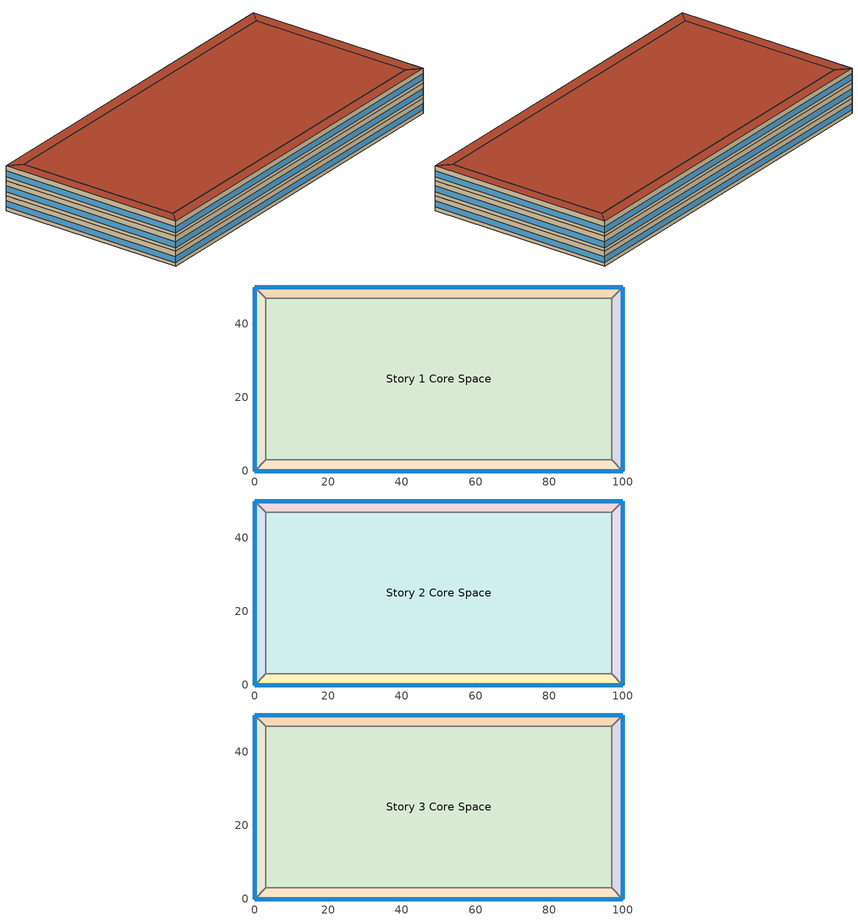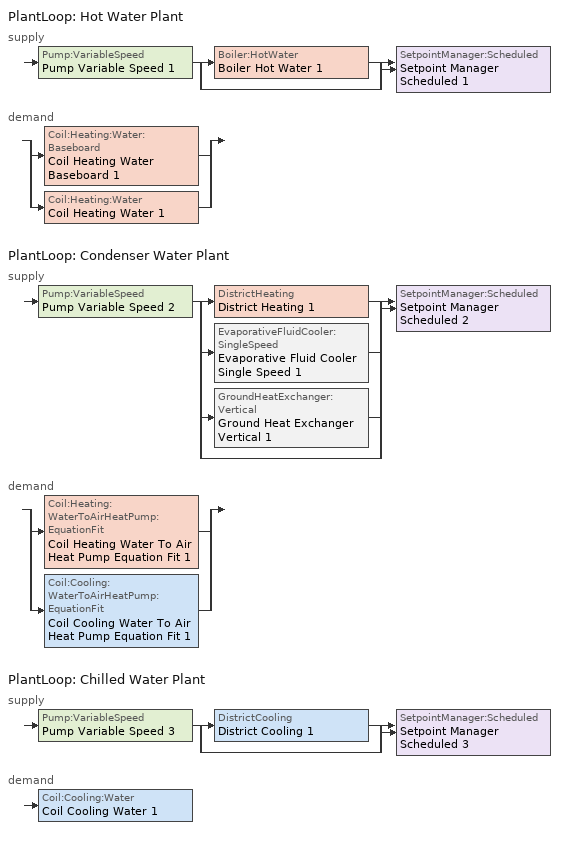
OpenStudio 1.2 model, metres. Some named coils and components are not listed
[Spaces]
Story 1 West Perimeter Space
 floor ground: 0,0 0,50 3,47 3,3 z0
 wall outside: 0,50 0,0 z0:4
 wall to Story 1 North Perimeter Space: 3,47 0,50 z0:4
 wall to Story 1 Core Space: 3,3 3,47 z0:4
 wall to Story 1 South Perimeter Space: 0,0 3,3 z0:4
 window: 0,49.97 0,0.03 z1:2.6
Story 1 North Perimeter Space
 floor ground: 0,50 100,50 97,47 3,47 z0
 wall outside: 100,50 0,50 z0:4
 wall to Story 1 East Perimeter Space: 97,47 100,50 z0:4
 wall to Story 1 Core Space: 3,47 97,47 z0:4
 window: 99.97,50 0.03,50 z1:2.6
Story 1 East Perimeter Space
 floor ground: 100,50 100,0 97,3 97,47 z0
 wall outside: 100,0 100,50 z0:4
 wall to Story 1 South Perimeter Space: 97,3 100,0 z0:4
 wall to Story 1 Core Space: 97,47 97,3 z0:4
 window: 100,0.03 100,49.97 z1:2.6
Story 1 South Perimeter Space
 floor ground: 100,0 0,0 3,3 97,3 z0
 wall outside: 0,0 100,0 z0:4
 wall to Story 1 Core Space: 97,3 3,3 z0:4
 window: 0.03,0 99.97,0 z1:2.6
Story 1 Core Space
 floor ground: 3,3 3,47 97,47 97,3 z0
Story 2 West Perimeter Space
 floor to Story 1 West Perimeter Space: 0,0 0,50 3,47 3,3 z4
 wall outside: 0,50 0,0 z4:8
 wall to Story 2 North Perimeter Space: 3,47 0,50 z4:8
 wall to Story 2 Core Space: 3,3 3,47 z4:8
 wall to Story 2 South Perimeter Space: 0,0 3,3 z4:8
 window: 0,49.97 0,0.03 z5:6.6
Story 2 North Perimeter Space
 floor to Story 1 North Perimeter Space: 0,50 100,50 97,47 3,47 z4
 wall outside: 100,50 0,50 z4:8
 wall to Story 2 East Perimeter Space: 97,47 100,50 z4:8
 wall to Story 2 Core Space: 3,47 97,47 z4:8
 window: 99.97,50 0.03,50 z5:6.6
Story 2 East Perimeter Space
 floor to Story 1 East Perimeter Space: 100,50 100,0 97,3 97,47 z4
 wall outside: 100,0 100,50 z4:8
 wall to Story 2 South Perimeter Space: 97,3 100,0 z4:8
 wall to Story 2 Core Space: 97,47 97,3 z4:8
 window: 100,0.03 100,49.97 z5:6.6
Story 2 South Perimeter Space
 floor to Story 1 South Perimeter Space: 100,0 0,0 3,3 97,3 z4
 wall outside: 0,0 100,0 z4:8
 wall to Story 2 Core Space: 97,3 3,3 z4:8
 window: 0.03,0 99.97,0 z5:6.6
Story 2 Core Space
 floor to Story 1 Core Space: 3,3 3,47 97,47 97,3 z4
Story 3 West Perimeter Space
 floor to Story 2 West Perimeter Space: 0,0 0,50 3,47 3,3 z8
 wall outside: 0,50 0,0 z8:12
 wall to Story 3 North Perimeter Space: 3,47 0,50 z8:12
 wall to Story 3 Core Space: 3,3 3,47 z8:12
 wall to Story 3 South Perimeter Space: 0,0 3,3 z8:12
 window: 0,49.97 0,0.03 z9:10.6
 roof outside: 3,3 3,47 0,50 0,0 z12
Story 3 North Perimeter Space
 floor to Story 2 North Perimeter Space: 0,50 100,50 97,47 3,47 z8
 wall outside: 100,50 0,50 z8:12
 wall to Story 3 East Perimeter Space: 97,47 100,50 z8:12
 wall to Story 3 Core Space: 3,47 97,47 z8:12
 window: 99.97,50 0.03,50 z9:10.6
 roof outside: 3,47 97,47 100,50 0,50 z12
Story 3 East Perimeter Space
 floor to Story 2 East Perimeter Space: 100,50 100,0 97,3 97,47 z8
 wall outside: 100,0 100,50 z8:12
 wall to Story 3 South Perimeter Space: 97,3 100,0 z8:12
 wall to Story 3 Core Space: 97,47 97,3 z8:12
 window: 100,0.03 100,49.97 z9:10.6
 roof outside: 97,47 97,3 100,0 100,50 z12
Story 3 South Perimeter Space
 floor to Story 2 South Perimeter Space: 100,0 0,0 3,3 97,3 z8
 wall outside: 0,0 100,0 z8:12
 wall to Story 3 Core Space: 97,3 3,3 z8:12
 window: 0.03,0 99.97,0 z9:10.6
 roof outside: 97,3 3,3 0,0 100,0 z12
Story 3 Core Space
 floor to Story 2 Core Space: 3,3 3,47 97,47 97,3 z8
 roof outside: 97,3 97,47 3,47 3,3 z12
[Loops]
PlantLoop 'Hot Water Plant'
 supply: Pump:VariableSpeed 'Pump Variable Speed 1' > split
  | Boiler:HotWater 'Boiler Hot Water 1'
  | bypass
  join > SetpointManager:Scheduled 'Setpoint Manager Scheduled 1'
 demand: split
  | Coil:Heating:Water:Baseboard 'Coil Heating Water Baseboard 1'
  | Coil:Heating:Water 'Coil Heating Water 1'
PlantLoop 'Condenser Water Plant'
 supply: Pump:VariableSpeed 'Pump Variable Speed 2' > split
  | DistrictHeating 'District Heating 1'
  | EvaporativeFluidCooler:SingleSpeed 'Evaporative Fluid Cooler Single Speed 1'
  | GroundHeatExchanger:Vertical 'Ground Heat Exchanger Vertical 1'
  | bypass
  join > SetpointManager:Scheduled 'Setpoint Manager Scheduled 2'
 demand: split
  | Coil:Heating:WaterToAirHeatPump:EquationFit 'Coil Heating Water To Air Heat Pump Equation Fit 1'
  | Coil:Cooling:WaterToAirHeatPump:EquationFit 'Coil Cooling Water To Air Heat Pump Equation Fit 1'
PlantLoop 'Chilled Water Plant'
 supply: Pump:VariableSpeed 'Pump Variable Speed 3' > split
  | DistrictCooling 'District Cooling 1'
  | bypass
  join > SetpointManager:Scheduled 'Setpoint Manager Scheduled 3'
 demand: Coil:Cooling:Water 'Coil Cooling Water 1'
[Building]
OS:Building 1: Space Type=Baseline Model Space Type; Default Construction Set=ASHRAE_189.1-2009_ClimateZone 4-5 (mdoff)_ConstSet
[SizingPeriod:DesignDay] Barometric Pressure {Pa}=98934; Sky Clearness=0; Rain Indicator=0; Snow Indicator=0; Day of Month=21; Daylight Saving Time Indicator=0; Dry-Bulb Temperature Range Modifier Type=DefaultMultipliers
Name | Maximum Dry-Bulb Temperature {C} | Daily Dry-Bulb Temperature Range {deltaC} | Humidity Indicating Conditions at Maximum Dry-Bulb {BasedOnField A3} | Wind Speed {m/s} | Wind Direction {deg} | Month | Day Type | Humidity Indicating Type | Solar Model Indicator | ASHRAE Taub | ASHRAE Taud
Chicago Ohare Intl Ap Ann Clg .4% Condns WB=>MDB | 31.2 | 10.5 | 25.5 | 5.2 | 230 | 7 | SummerDesignDay | Wetbulb | ASHRAETau | 0.455 | 2.05
Chicago Ohare Intl Ap Ann Clg .4% Condns Enth=>MDB | 31.4 | 10.5 | 79200 | 5.2 | 230 | 7 | SummerDesignDay | Enthalpy | ASHRAETau | 0.455 | 2.05
Chicago Ohare Intl Ap Ann Clg .4% Condns DB=>MWB | 33.3 | 10.5 | 23.7 | 5.2 | 230 | 7 | SummerDesignDay | Wetbulb | ASHRAETau | 0.455 | 2.05
Chicago Ohare Intl Ap Ann Hum_n 99.6% Condns DP=>MCDB | -19.2 | 0 | -25.7 | 4.9 | 270 | 1 | WinterDesignDay | Dewpoint | ASHRAEClearSky
Chicago Ohare Intl Ap Ann Htg Wind 99.6% Condns WS=>MCDB | -3.5 | 0 | -3.5 | 12.4 | 270 | 1 | WinterDesignDay | Wetbulb | ASHRAEClearSky
Chicago Ohare Intl Ap Ann Htg 99.6% Condns DB | -20 | 0 | -20 | 4.9 | 270 | 1 | WinterDesignDay | Wetbulb | ASHRAEClearSky
Chicago Ohare Intl Ap Ann Clg .4% Condns DP=>MDB | 28.9 | 10.5 | 23.8 | 5.2 | 230 | 7 | SummerDesignDay | Dewpoint | ASHRAETau | 0.455 | 2.05
[Material]
Name | Roughness | Thickness | Conductivity | Density | Specific Heat | Thermal Absorptance | Solar Absorptance | Visible Absorptance
000_F08 Metal surface | Smooth | 0.0008 | 45.28 | 7824 | 500
000_F16 Acoustic tile | MediumSmooth | 0.0191 | 0.06 | 368 | 590
000_G01a 19mm gypsum board | MediumSmooth | 0.019 | 0.16 | 800 | 1090
000_G05 25mm wood | MediumSmooth | 0.0254 | 0.15 | 608 | 1630
000_I01 25mm insulation board | MediumRough | 0.0254 | 0.03 | 43 | 1210
000_M11 100mm lightweight concrete | MediumRough | 0.1016 | 0.53 | 1280 | 840
1/2IN Gypsum | Smooth | 0.0127 | 0.16 | 784.9 | 830 | 0.9 | 0.92 | 0.92
MAT-CC05 4 HW CONCRETE | Rough | 0.1016 | 1.311 | 2240 | 836.8 | 0.9 | 0.7 | 0.7
Metal Decking | MediumSmooth | 0.0015 | 45.006 | 7680 | 418.4 | 0.9 | 0.7 | 0.3
Roof Insulation [21] | MediumRough | 0.2105 | 0.049 | 265 | 836.8 | 0.9 | 0.7 | 0.7
Roof Membrane | VeryRough | 0.0095 | 0.16 | 1121.29 | 1460 | 0.9 | 0.7 | 0.7
Wall Insulation [39] | MediumRough | 0.1184 | 0.045 | 265 | 836.8 | 0.9 | 0.7 | 0.7
[Material:AirGap]
Name | Thermal Resistance
000_F04 Wall air space resistance | 0.15
000_F05 Ceiling air space resistance | 0.18
[Material:NoMass] Thermal Absorptance=0.9; Solar Absorptance=0.7
Name | Roughness | Thermal Resistance | Visible Absorptance
CP02 CARPET PAD | VeryRough | 0.2165 | 0.8
MAT-SHEATH | Rough | 0.3626 | 0.7
[WindowMaterial:Gas]
000_Air 13mm: Gas Type=Air; Thickness=0.0127
[WindowMaterial:Glazing] Optical Data Type=SpectralAverage; Thickness=0.003; Infrared Transmittance at Normal Incidence=0
Name | Solar Transmittance at Normal Incidence | Front Side Solar Reflectance at Normal Incidence | Back Side Solar Reflectance at Normal Incidence | Visible Transmittance at Normal Incidence | Front Side Visible Reflectance at Normal Incidence | Back Side Visible Reflectance at Normal Incidence | Front Side Infrared Hemispherical Emissivity | Back Side Infrared Hemispherical Emissivity | Conductivity | Dirt Correction Factor for Solar and Visible Transmittance | Solar Diffusing
000_Clear 3mm | 0.837 | 0.075 | 0.075 | 0.898 | 0.081 | 0.081 | 0.84 | 0.84 | 0.9
Theoretical Glass [207] | 0.3311 | 0.6189 | 0.6189 | 0.44 | 0.51 | 0.51 | 0.9 | 0.9 | 0.0133 | 1 | No
[Construction]
000_ExtSlabCarpet_4in_ClimateZone 1-8: MAT-CC05 4 HW CONCRETE, CP02 CARPET PAD
000_Exterior Door: 000_F08 Metal surface, 000_I01 25mm insulation board
000_Exterior Window: 000_Clear 3mm, 000_Air 13mm, 000_Clear 3mm
000_Interior Ceiling: 000_M11 100mm lightweight concrete, 000_F05 Ceiling air space resistance, 000_F16 Acoustic tile
000_Interior Door; 000_Interior Partition: 000_G05 25mm wood
000_Interior Floor: 000_F16 Acoustic tile, 000_F05 Ceiling air space resistance, 000_M11 100mm lightweight concrete
000_Interior Wall: 000_G01a 19mm gypsum board, 000_F04 Wall air space resistance, 000_G01a 19mm gypsum board
000_Interior Window: 000_Clear 3mm
ASHRAE_189.1-2009_ExtRoof_IEAD_ClimateZone 2-5: Roof Membrane, Roof Insulation [21], Metal Decking
ASHRAE_189.1-2009_ExtWall_SteelFrame_ClimateZone 4-8: MAT-SHEATH, Wall Insulation [39], 1/2IN Gypsum
ASHRAE_189.1-2009_ExtWindow_ClimateZone 4-5: Theoretical Glass [207]
[DefaultConstructionSet]
ASHRAE_189.1-2009_ClimateZone 4-5 (mdoff)_ConstSet: Default Exterior Surface Constructions=ASHRAE_189.1-2009_ClimateZone 4-5 (mdoff)_Exterior_DefSurfCons; Default Interior Surface Constructions=000_Interior_DefSurfCons; Default Ground Contact Surface Constructions=000_Ground_DefSurfCons; Default Exterior SubSurface Constructions=ASHRAE_189.1-2009_ClimateZone 4-5 (mdoff)_Exterior_DefSubCons; Default Interior SubSurface Constructions=000_Interior_DefSubCons; Interior Partition Construction=000_Interior Partition
[DefaultSubSurfaceConstructions] Glass Door Construction=000_Exterior Window; Skylight Construction=000_Exterior Window; Tubular Daylight Dome Construction=000_Interior Window; Tubular Daylight Diffuser Construction=000_Interior Window
Name | Fixed Window Construction | Operable Window Construction | Door Construction
000_Interior_DefSubCons | 000_Interior Window | 000_Interior Window | 000_Interior Door
ASHRAE_189.1-2009_ClimateZone 4-5 (mdoff)_Exterior_DefSubCons | ASHRAE_189.1-2009_ExtWindow_ClimateZone 4-5 | ASHRAE_189.1-2009_ExtWindow_ClimateZone 4-5 | 000_Exterior Door
[DefaultSurfaceConstructions]
Name | Floor Construction | Wall Construction | Roof Ceiling Construction
000_Ground_DefSurfCons | 000_ExtSlabCarpet_4in_ClimateZone 1-8 | 000_ExtSlabCarpet_4in_ClimateZone 1-8 | 000_ExtSlabCarpet_4in_ClimateZone 1-8
000_Interior_DefSurfCons | 000_Interior Floor | 000_Interior Wall | 000_Interior Ceiling
ASHRAE_189.1-2009_ClimateZone 4-5 (mdoff)_Exterior_DefSurfCons | 000_ExtSlabCarpet_4in_ClimateZone 1-8 | ASHRAE_189.1-2009_ExtWall_SteelFrame_ClimateZone 4-8 | ASHRAE_189.1-2009_ExtRoof_IEAD_ClimateZone 2-5
[BuildingStory] Nominal Floor to Floor Height {m}=4
Name | Nominal Z Coordinate {m}
Story 1 | 0
Story 2 | 4
Story 3 | 8
[Space]
Name | Building Story | Thermal Zone
Story 1 West Perimeter Space | Story 1 | Story 1 West Perimeter Thermal Zone
Story 1 North Perimeter Space | Story 1 | Story 1 North Perimeter Thermal Zone
Story 1 East Perimeter Space | Story 1 | Story 1 East Perimeter Thermal Zone
Story 1 South Perimeter Space | Story 1 | Story 1 South Perimeter Thermal Zone
Story 1 Core Space | Story 1 | Story 1 Core Thermal Zone
Story 2 West Perimeter Space | Story 2 | Story 2 West Perimeter Thermal Zone
Story 2 North Perimeter Space | Story 2 | Story 2 North Perimeter Thermal Zone
Story 2 East Perimeter Space | Story 2 | Story 2 East Perimeter Thermal Zone
Story 2 South Perimeter Space | Story 2 | Story 2 South Perimeter Thermal Zone
Story 2 Core Space | Story 2 | Story 2 Core Thermal Zone
Story 3 West Perimeter Space | Story 3 | Story 3 West Perimeter Thermal Zone
Story 3 North Perimeter Space | Story 3 | Story 3 North Perimeter Thermal Zone
Story 3 East Perimeter Space | Story 3 | Story 3 East Perimeter Thermal Zone
Story 3 South Perimeter Space | Story 3 | Story 3 South Perimeter Thermal Zone
Story 3 Core Space | Story 3 | Story 3 Core Thermal Zone
[ThermalZone] Use Ideal Air Loads=No
Name | Thermostat
Story 1 East Perimeter Thermal Zone | Thermostat Setpoint Dual Setpoint 15
Story 3 North Perimeter Thermal Zone | Thermostat Setpoint Dual Setpoint 14
Story 1 West Perimeter Thermal Zone | Thermostat Setpoint Dual Setpoint 7
Story 1 South Perimeter Thermal Zone | Thermostat Setpoint Dual Setpoint 12
Story 3 South Perimeter Thermal Zone | Thermostat Setpoint Dual Setpoint 8
Story 2 North Perimeter Thermal Zone | Thermostat Setpoint Dual Setpoint 4
Story 1 North Perimeter Thermal Zone | Thermostat Setpoint Dual Setpoint 6
Story 3 East Perimeter Thermal Zone | Thermostat Setpoint Dual Setpoint 11
Story 2 South Perimeter Thermal Zone | Thermostat Setpoint Dual Setpoint 1
Story 1 Core Thermal Zone | Thermostat Setpoint Dual Setpoint 13
Story 2 Core Thermal Zone | Thermostat Setpoint Dual Setpoint 3
Story 3 Core Thermal Zone | Thermostat Setpoint Dual Setpoint 2
Story 2 West Perimeter Thermal Zone | Thermostat Setpoint Dual Setpoint 9
Story 3 West Perimeter Thermal Zone | Thermostat Setpoint Dual Setpoint 10
Story 2 East Perimeter Thermal Zone | Thermostat Setpoint Dual Setpoint 5
[Sizing:Zone] Zone Cooling Design Supply Air Temperature {C}=14; Zone Heating Design Supply Air Temperature {C}=40; Zone Cooling Design Supply Air Humidity Ratio {kg-H2O/kg-air}=0.0085; Zone Heating Design Supply Air Humidity Ratio {kg-H2O/kg-air}=0.008; Cooling Design Air Flow Method=DesignDay; Heating Design Air Flow Method=DesignDay
Story 1 East Perimeter Thermal Zone; Story 3 North Perimeter Thermal Zone; Story 1 West Perimeter Thermal Zone; Story 1 South Perimeter Thermal Zone; Story 3 South Perimeter Thermal Zone; Story 2 North Perimeter Thermal Zone; Story 1 North Perimeter Thermal Zone; Story 3 East Perimeter Thermal Zone; Story 2 South Perimeter Thermal Zone; Story 1 Core Thermal Zone; Story 2 Core Thermal Zone; Story 3 Core Thermal Zone; Story 2 West Perimeter Thermal Zone; Story 3 West Perimeter Thermal Zone; Story 2 East Perimeter Thermal Zone
[Zone equipment]
Story 1 East Perimeter Thermal Zone: Zone HVAC Water To Air Heat Pump 1
Story 1 West Perimeter Thermal Zone: Zone HVAC Four Pipe Fan Coil 1
Story 1 South Perimeter Thermal Zone: Zone HVAC Baseboard Convective Water 1
Story 1 North Perimeter Thermal Zone: Fan Zone Exhaust 1
Story 1 Core Thermal Zone: Zone HVAC Unit Heater 1
[ThermostatSetpoint:DualSetpoint] Heating Setpoint Temperature Schedule=Heating Sch; Cooling Setpoint Temperature Schedule=Cooling Sch
Thermostat Setpoint Dual Setpoint 1; Thermostat Setpoint Dual Setpoint 2; Thermostat Setpoint Dual Setpoint 3; Thermostat Setpoint Dual Setpoint 4; Thermostat Setpoint Dual Setpoint 5; Thermostat Setpoint Dual Setpoint 6; Thermostat Setpoint Dual Setpoint 7; Thermostat Setpoint Dual Setpoint 8; Thermostat Setpoint Dual Setpoint 9; Thermostat Setpoint Dual Setpoint 10; Thermostat Setpoint Dual Setpoint 11; Thermostat Setpoint Dual Setpoint 12; Thermostat Setpoint Dual Setpoint 13; Thermostat Setpoint Dual Setpoint 14; Thermostat Setpoint Dual Setpoint 15
[PlantLoop] Plant Loop Volume {m3}=Autocalculate
Name | Fluid Type
Hot Water Plant; Condenser Water Plant | Water
Chilled Water Plant
[Sizing:Plant]
Name | Loop Type | Design Loop Exit Temperature {C} | Loop Design Temperature Difference {deltaC}
Hot Water Plant | Heating | 82 | 11
Condenser Water Plant | Heating | 30 | 11
Chilled Water Plant | Cooling | 7.22 | 6.67
[Pump:VariableSpeed] Pump Control Type=Intermittent
Pump Variable Speed 1; Pump Variable Speed 2; Pump Variable Speed 3
[Boiler:HotWater]
Boiler Hot Water 1: Water Outlet Upper Temperature Limit {C}=99; Boiler Flow Mode=ConstantFlow; Parasitic Electric Load {W}=0; Sizing Factor=1
[SetpointManager:Scheduled] Control Variable=Temperature
Name | Schedule
Setpoint Manager Scheduled 1 | Hot Water Temperature
Setpoint Manager Scheduled 2 | Condenser Water Temperature
Setpoint Manager Scheduled 3 | Chilled_Water_Temperature
[EvaporativeFluidCooler:SingleSpeed]
Evaporative Fluid Cooler Single Speed 1: Design Air Flow Rate {m3/s}=autosize; Fan Power at Design Air Flow Rate {W}=autosize; Design Spray Water Flow Rate {m3/s}=0.03; Performance Input Method=UFactorTimesAreaAndDesignWaterFlowRate; U-factor Times Area Value at Design Air Flow Rate {W/K}=autosize; Design Water Flow Rate {m3/s}=autosize; Capacity Control=FanCycling; Sizing Factor=1; Evaporation Loss Mode=SaturatedExit; Drift Loss Percent {percent}=0.008; Blowdown Calculation Mode=ConcentrationRatio; Blowdown Concentration Ratio=3
[GroundHeatExchanger:Vertical]
Ground Heat Exchanger Vertical 1: Maximum Flow Rate {m3/s}=0.0033; Number of Bore Holes=120; Bore Hole Length {m}=76.2; Bore Hole Radius {m}=0.063508; Ground Thermal Conductivity {W/m-K}=0.692626; Ground Thermal Heat Capacity {J/m3-K}=2347000; Ground Temperature {C}=13.375; Design Flow Rate {m3/s}=0.0033; Grout Thermal Conductivity {W/m-K}=0.692626; Pipe Thermal Conductivity {W/m-K}=0.391312; Pipe Out Diameter {m}=0.0266667; U-Tube Distance {m}=0.0253977; Pipe Thickness {m}=0.00241285; Maximum Length of Simulation=2; G-Function Reference Ratio=0.0005; G-Function Ln(T/Ts) Value 1=-15.2996; G-Function G Value 1=-0.348322; G-Function Ln(T/Ts) Value 2=-14.201; G-Function G Value 2=0.022208; G-Function Ln(T/Ts) Value 3=-13.2202; G-Function G Value 3=0.412345; G-Function Ln(T/Ts) Value 4=-12.2086; G-Function G Value 4=0.867498; G-Function Ln(T/Ts) Value 5=-11.1888; G-Function G Value 5=1.357839; G-Function Ln(T/Ts) Value 6=-10.1816; G-Function G Value 6=1.852024; G-Function Ln(T/Ts) Value 7=-9.1815; G-Function G Value 7=2.345656; G-Function Ln(T/Ts) Value 8=-8.6809; G-Function G Value 8=2.593958; G-Function Ln(T/Ts) Value 9=-8.5; G-Function G Value 9=2.679; G-Function Ln(T/Ts) Value 10=-7.8; G-Function G Value 10=3.023; G-Function Ln(T/Ts) Value 11=-7.2; G-Function G Value 11=3.32; G-Function Ln(T/Ts) Value 12=-6.5; G-Function G Value 12=3.681; G-Function Ln(T/Ts) Value 13=-5.9; G-Function G Value 13=4.071; G-Function Ln(T/Ts) Value 14=-5.2; G-Function G Value 14=4.828; G-Function Ln(T/Ts) Value 15=-4.5; G-Function G Value 15=6.253; G-Function Ln(T/Ts) Value 16=-3.963; G-Function G Value 16=7.894; G-Function Ln(T/Ts) Value 17=-3.27; G-Function G Value 17=11.82; G-Function Ln(T/Ts) Value 18=-2.864; G-Function G Value 18=15.117; G-Function Ln(T/Ts) Value 19=-2.577; G-Function G Value 19=18.006; G-Function Ln(T/Ts) Value 20=-2.171; G-Function G Value 20=22.887; G-Function Ln(T/Ts) Value 21=-1.884; G-Function G Value 21=26.924; G-Function Ln(T/Ts) Value 22=-1.191; G-Function G Value 22=38.004; G-Function Ln(T/Ts) Value 23=-0.497; G-Function G Value 23=49.919; G-Function Ln(T/Ts) Value 24=-0.274; G-Function G Value 24=53.407; G-Function Ln(T/Ts) Value 25=-0.051; G-Function G Value 25=56.632; G-Function Ln(T/Ts) Value 26=0.196; G-Function G Value 26=59.825; G-Function Ln(T/Ts) Value 27=0.419; G-Function G Value 27=62.349; G-Function Ln(T/Ts) Value 28=0.642; G-Function G Value 28=64.524; G-Function Ln(T/Ts) Value 29=0.873; G-Function G Value 29=66.412; G-Function Ln(T/Ts) Value 30=1.112; G-Function G Value 30=67.993; G-Function Ln(T/Ts) Value 31=1.335; G-Function G Value 31=69.162; G-Function Ln(T/Ts) Value 32=1.679; G-Function G Value 32=70.476; G-Function Ln(T/Ts) Value 33=2.028; G-Function G Value 33=71.361; G-Function Ln(T/Ts) Value 34=2.275; G-Function G Value 34=71.79; G-Function Ln(T/Ts) Value 35=3.003; G-Function G Value 35=72.511
[SpaceType]
Baseline Model Space Type: Default Schedule Set=Baseline Model Schedule Set; Design Specification Outdoor Air Object=Baseline Model OA
[DefaultScheduleSet]
Baseline Model Schedule Set: Number of People Schedule=Baseline Model People Lights and Equipment Schedule; People Activity Level Schedule=Baseline Model People Activity Schedule; Lighting Schedule=Baseline Model People Lights and Equipment Schedule; Electric Equipment Schedule=Baseline Model People Lights and Equipment Schedule; Infiltration Schedule=Baseline Model Infiltration Schedule
[DesignSpecification:OutdoorAir]
Baseline Model OA: Outdoor Air Method=Sum; Outdoor Air Flow per Person {m3/s-person}=0.00943895
[SpaceInfiltration:DesignFlowRate]
Baseline Model Infiltration: Space or SpaceType=Baseline Model Space Type; Design Flow Rate Calculation Method=Flow/ExteriorArea; Flow per Exterior Surface Area {m3/s-m2}=0.0003048
[People:Definition]
Baseline Model People Definition: Number of People Calculation Method=People/Area; People per Space Floor Area {person/m2}=0.0538196; Fraction Radiant=0.3
[People]
Baseline Model People: People Definition=Baseline Model People Definition; Space or SpaceType=Baseline Model Space Type
[Lights:Definition]
Baseline Model Lights Definition: Design Level Calculation Method=Watts/Area; Watts per Space Floor Area {W/m2}=10.7639
[Lights]
Baseline Model Lights: Lights Definition=Baseline Model Lights Definition; Space or SpaceType=Baseline Model Space Type
[ElectricEquipment:Definition]
Baseline Model Electric Equipment Definition: Design Level Calculation Method=Watts/Area; Watts per Space Floor Area {W/m2}=10.7639
[ElectricEquipment]
Baseline Model Electric Equipment: Electric Equipment Definition=Baseline Model Electric Equipment Definition; Space or SpaceType=Baseline Model Space Type
[Fan:ConstantVolume]
Fan Constant Volume 1: Availability Schedule=Always On Discrete; Maximum Flow Rate {m3/s}=AutoSize
[Coil:Heating:Electric] Availability Schedule=Always On Discrete
Coil Heating Electric 1; Coil Heating Electric 2
[ZoneHVAC:UnitHeater]
Zone HVAC Unit Heater 1: Availability Schedule=Always On Discrete; Supply Air Fan=Fan Constant Volume 1; Maximum Supply Air Flow Rate {m3/s}=autosize; Fan Control Type=OnOff; Heating Coil=Coil Heating Electric 1; Minimum Hot Water Flow Rate {m3/s}=0; Heating Convergence Tolerance=0.001
[Fan:ZoneExhaust]
Fan Zone Exhaust 1: Fan Efficiency=0.6; Pressure Rise {Pa}=0; System Availability Manager Coupling Mode=Decoupled
[ZoneHVAC:Baseboard:Convective:Water]
Zone HVAC Baseboard Convective Water 1: Availability Schedule=Always On Discrete; Heating Coil=Coil Heating Water Baseboard 1
[Fan:OnOff] Availability Schedule=Always On Discrete; Fan Efficiency=0.6; Pressure Rise {Pa}=300; Maximum Flow Rate {m3/s}=autosize; Motor Efficiency=0.8; Motor In Airstream Fraction=1
Name | Fan Power Ratio Function of Speed Ratio Curve | Fan Efficiency Ratio Function of Speed Ratio Curve
Fan On Off 1 | Curve Exponent 1 | Curve Cubic 1
Fan On Off 2 | Fan On Off Power Curve | Fan On Off Efficiency Curve
[Coil:Heating:WaterToAirHeatPump:EquationFit]
Coil Heating Water To Air Heat Pump Equation Fit 1: Heating Capacity Coefficient 1=-5.50103; Heating Capacity Coefficient 2=-0.966888; Heating Capacity Coefficient 3=7.70755; Heating Capacity Coefficient 4=0.0319289; Heating Capacity Coefficient 5=0.0281125; Heating Power Consumption Coefficient 1=-7.47518; Heating Power Consumption Coefficient 2=6.40877; Heating Power Consumption Coefficient 3=1.99712; Heating Power Consumption Coefficient 4=-0.050683; Heating Power Consumption Coefficient 5=0.0113851
[Coil:Cooling:WaterToAirHeatPump:EquationFit]
Coil Cooling Water To Air Heat Pump Equation Fit 1: Total Cooling Capacity Coefficient 1=-0.681262; Total Cooling Capacity Coefficient 2=1.99529; Total Cooling Capacity Coefficient 3=-0.936119; Total Cooling Capacity Coefficient 4=0.0208118; Total Cooling Capacity Coefficient 5=0.00843887; Sensible Cooling Capacity Coefficient 1=2.24209; Sensible Cooling Capacity Coefficient 2=7.28913; Sensible Cooling Capacity Coefficient 3=-9.0608; Sensible Cooling Capacity Coefficient 4=-0.367294; Sensible Cooling Capacity Coefficient 5=0.218826; Sensible Cooling Capacity Coefficient 6=0.00901534; Cooling Power Consumption Coefficient 1=-3.20456; Cooling Power Consumption Coefficient 2=0.476565; Cooling Power Consumption Coefficient 3=3.16734; Cooling Power Consumption Coefficient 4=0.102446; Cooling Power Consumption Coefficient 5=-0.0381326
[ZoneHVAC:WaterToAirHeatPump]
Zone HVAC Water To Air Heat Pump 1: Availability Schedule=Always On Discrete; Supply Air Flow Rate During Cooling Operation {m3/s}=Autosize; Supply Air Flow Rate During Heating Operation {m3/s}=Autosize; Supply Air Flow Rate When No Cooling or Heating is Needed {m3/s}=autosize; Outdoor Air Flow Rate During Cooling Operation {m3/s}=autosize; Outdoor Air Flow Rate During Heating Operation {m3/s}=autosize; Outdoor Air Flow Rate When No Cooling or Heating is Needed {m3/s}=Autosize; Supply Air Fan=Fan On Off 1; Heating Coil=Coil Heating Water To Air Heat Pump Equation Fit 1; Cooling Coil=Coil Cooling Water To Air Heat Pump Equation Fit 1; Supplemental Heating Coil=Coil Heating Electric 2; Maximum Supply Air Temperature from Supplemental Heater {C}=Autosize
[Coil:Heating:Water]
Coil Heating Water 1: Availability Schedule=Always On Discrete
[Controller:WaterCoil]
Name | Action
Controller Water Coil 1 | Normal
Controller Water Coil 2 | Reverse
[Coil:Cooling:Water]
Coil Cooling Water 1: Availability Schedule=Always On Discrete
[ZoneHVAC:FourPipeFanCoil]
Zone HVAC Four Pipe Fan Coil 1: Availability Schedule=Always On Discrete; Capacity Control Method=CyclingFan; Maximum Supply Air Flow Rate {m3/s}=autosize; Maximum Outdoor Air Flow Rate {m3/s}=autosize; Supply Air Fan=Fan On Off 2; Cooling Coil=Coil Cooling Water 1; Maximum Cold Water Flow Rate {m3/s}=autosize; Heating Coil=Coil Heating Water 1; Maximum Hot Water Flow Rate {m3/s}=autosize
[Schedule:Ruleset]
Name | Default Day Schedule | Summer Design Day Schedule | Winter Design Day Schedule
Cooling Sch | Cooling Sch Default
Heating Sch | Heating Sch Default
Hot Water Temperature | Hot Water Temperature Default | Hot Water Temperature Summer Design Day | Hot Water Temperature Winter Design Day
Condenser Water Temperature | Condenser Water Temperature Default | Condenser Water Temperature Summer Design Day | Condenser Water Temperature Winter Design Day
Chilled_Water_Temperature | Chilled_Water_Temperature_Default | Chilled_Water_Temperature_Summer_Design_Day | Chilled_Water_Temperature_Winter_Design_Day
Baseline Model Infiltration Schedule | Baseline Model Infiltration Schedule Schedule All Days | Baseline Model Infiltration Schedule Summer Design Day | Baseline Model Infiltration Schedule Winter Design Day
Baseline Model People Lights and Equipment Schedule | Baseline Model People Lights and Equipment Schedule Schedule Week Day | Baseline Model People Lights and Equipment Schedule Summer Design Day | Baseline Model People Lights and Equipment Schedule Winter Design Day
Baseline Model People Activity Schedule | Baseline Model People Activity Schedule Default
[Schedule:Day]
Cooling Sch Default: 24, 0, 28
Heating Sch Default; Condenser Water Temperature Default; Condenser Water Temperature Winter Design Day; Condenser Water Temperature Summer Design Day: 24, 0, 24
Hot Water Temperature Default; Hot Water Temperature Winter Design Day; Hot Water Temperature Summer Design Day: 24, 0, 67
Chilled_Water_Temperature_Default; Chilled_Water_Temperature_Winter_Design_Day; Chilled_Water_Temperature_Summer_Design_Day: 24, 0, 6.7
Baseline Model Infiltration Schedule Schedule All Days: 6, 0, 1, 22, 0, 0.25, 24, 0, 1
Baseline Model Infiltration Schedule Winter Design Day; Baseline Model Infiltration Schedule Summer Design Day; Baseline Model People Lights and Equipment Schedule Summer Design Day: 24, 0, 1
Baseline Model People Lights and Equipment Schedule Schedule Week Day: 6, 0, 0, 7, 0, 0.1, 8, 0, 0.2, 12, 0, 0.95, 13, 0, 0.5, 17, 0, 0.95, 18, 0, 0.7, 20, 0, 0.4, 22, 0, 0.1, 24, 0, 0.05
Baseline Model People Lights and Equipment Schedule Winter Design Day; Baseline Model People Lights and Equipment Schedule Schedule Sunday: 24, 0, 0
Baseline Model People Lights and Equipment Schedule Saturday: 6, 0, 0, 8, 0, 0.1, 14, 0, 0.5, 17, 0, 0.1, 24, 0, 0
Baseline Model People Activity Schedule Default: 24, 0, 120
[Schedule:Rule] Schedule Ruleset=Baseline Model People Lights and Equipment Schedule
Name | Rule Order | Day Schedule | Apply Saturday | Apply Sunday
Baseline Model People Lights and Equipment Schedule Saturday Rule | 1 | Baseline Model People Lights and Equipment Schedule Saturday | Yes
Baseline Model People Lights and Equipment Schedule Sunday Rule | 0 | Baseline Model People Lights and Equipment Schedule Schedule Sunday |  | Yes
[Schedule:Constant]
Always On Discrete: Value=1
[Curve:Exponent] Minimum Value of x {BasedOnField A2}=0
Name | Coefficient1 Constant | Coefficient2 Constant | Coefficient3 Constant | Maximum Value of x {BasedOnField A2} | Minimum Curve Output {BasedOnField A3} | Maximum Curve Output {BasedOnField A3}
Curve Exponent 1 | 0 | 1 | 3 | 1.5 | 0.01 | 1.5
Fan On Off Power Curve | 1 | 0 | 0 | 1
[Curve:Cubic]
Name | Coefficient1 Constant | Coefficient2 x | Coefficient3 x**2 | Coefficient4 x**3 | Minimum Value of x {BasedOnField A2} | Maximum Value of x {BasedOnField A2} | Minimum Curve Output {BasedOnField A3} | Maximum Curve Output {BasedOnField A3}
Curve Cubic 1 | 0.338568 | 1.72644 | -1.4928 | 0.427762 | 0.5 | 1.5 | 0.3 | 1
Fan On Off Efficiency Curve | 1 | 0 | 0 | 0 | 0 | 1
